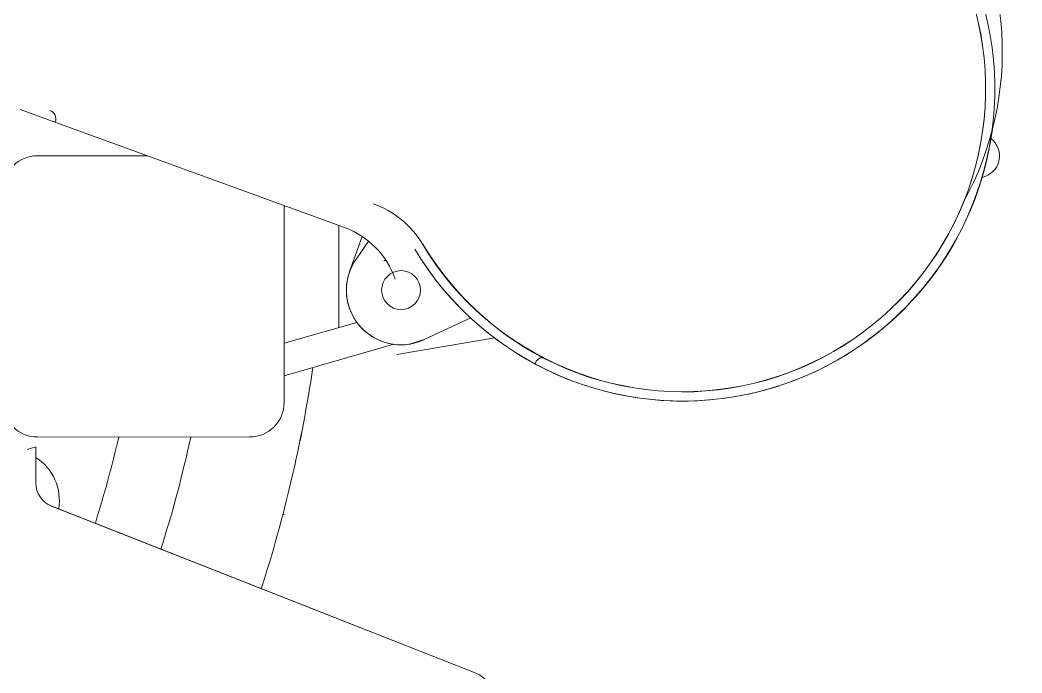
# Model space of a CAD drawing. Header units: millimetres. Extents: x 5194 to 16594, y 329 to 7592.
# Drawn here: x 11238.8 to 11559.7, y 3150.7 to 3359.6 of the extents above; entities that cross this region are included whole.
import ezdxf

# ---------------------------------------------------------------- set-up
doc = ezdxf.new("R2010")
doc.units = ezdxf.units.MM
doc.header["$MEASUREMENT"] = 0
doc.layers.add('PDF_Geometry', color=7, linetype='Continuous', true_color=0x231f20)

msp = doc.modelspace()

# ---------------------------------------------------------------- linework, layer by layer
at = {"layer": 'PDF_Geometry', "color": 0, "lineweight": 9}
for p, q in [((11238.83, 3331), (11342.71, 3293.2)), ((11244.39, 3316.18), (11279.54, 3316.18)), ((11323.38, 3300.21), (11323.38, 3237.18)), ((11340.89, 3261.2), (11340.89, 3293.85)), ((11348.44, 3290.3), (11344.37, 3279.14)), ((11350.44, 3288.8), (11346.53, 3283.23)), ((11355.98, 3282.68), (11355.37, 3282.68)), ((11368.25, 3257.33), (11383.16, 3264.3)), ((11323.38, 3256.18), (11346.71, 3262.86)), ((11390.9, 3257.87), (11359.46, 3252.61)), ((11363.88, 3255.95), (11368.25, 3257.33)), ((11358.54, 3255.87), (11323.38, 3245.77)), ((11323.38, 3245.77), (11358.56, 3255.87)), ((11403.7, 3249.62), (11404.24, 3250.55)), ((11312.4, 3226.18), (11244.38, 3226.19)), ((11241.07, 3222.18), (11243.88, 3222.99)), ((11243.88, 3222.99), (11243.88, 3211.48)), ((11248.95, 3204.03), (11384.56, 3150.7)), ((11384.56, 3150.7), (11249, 3204.06)), ((11322.99, 3201.37), (11323.57, 3201.24)), ((11262.9, 3198.56), (11384.54, 3150.68))]:
    msp.add_line(p, q, dxfattribs=at)
for centre, major_axis, start_param, end_param in [((11453.42, 3349.57), (70.69, 70.69), 4.99257, 7.260487), ((11451.01, 3337.66), (70.7, 70.7), 2.896041, 6.640125), ((11451.03, 3337.64), (-68.6, 68.6), 1.324807, 5.137054), ((11451.06, 3337.68), (68.59, 68.59), 2.895658, 6.707951), ((11247.38, 3327.99), (2.06, 2.06), 5.145993, 6.708276), ((11451.05, 3337.71), (-70.74, 70.74), 1.32542, 3.796203), ((11545.48, 3316.11), (-4.96, 4.96), 2.561515, 4.850185), ((11244.37, 3305.19), (-7.77, 7.77), -0.786531, 0.786531), ((11342.18, 3272.68), (21.04, 21.04), 6.031457, 6.736006), ((11333.4, 3267.75), (19.16, 19.16), 5.835632, 6.717949), ((11360.82, 3273.15), (-12.36, 12.36), 0.171211, 2.532526), ((11360.86, 3273.19), (-4.4, 4.4), 3.926991, 10.210176), ((11360.86, 3273.19), (-12.39, 12.39), 0.439022, 2.794369), ((11405.98, 3249.55), (1.42, 1.42), 0.319981, 1.838934), ((10895.7, 3313.13), (312.31, 312.31), 5.185974, 5.350714), ((10898.02, 3312.59), (310.63, 310.63), 5.185529, 5.35116), ((11244.37, 3237.17), (7.77, 7.77), 2.355061, 3.928124), ((11312.4, 3237.16), (-7.76, 7.76), 2.356671, 3.928561), ((10873.97, 3319.2), (-287.97, 287.97), 3.626283, 3.696573), ((10899.09, 3312.26), (285.47, 285.47), 5.190925, 5.282977), ((11235.03, 3205.83), (11.6, 11.6), 5.33616, 6.494845), ((11251.94, 3211.52), (5.7, 5.7), 2.360915, 3.547158), ((11380.95, 3141.39), (7.07, 7.07), 5.497962, 6.696846), ((11380.97, 3141.41), (7.05, 7.05), 5.496503, 6.698305)]:
    msp.add_ellipse(centre, major_axis=major_axis, ratio=1, start_param=start_param, end_param=end_param, dxfattribs=at)

doc.saveas('drawing.dxf')
